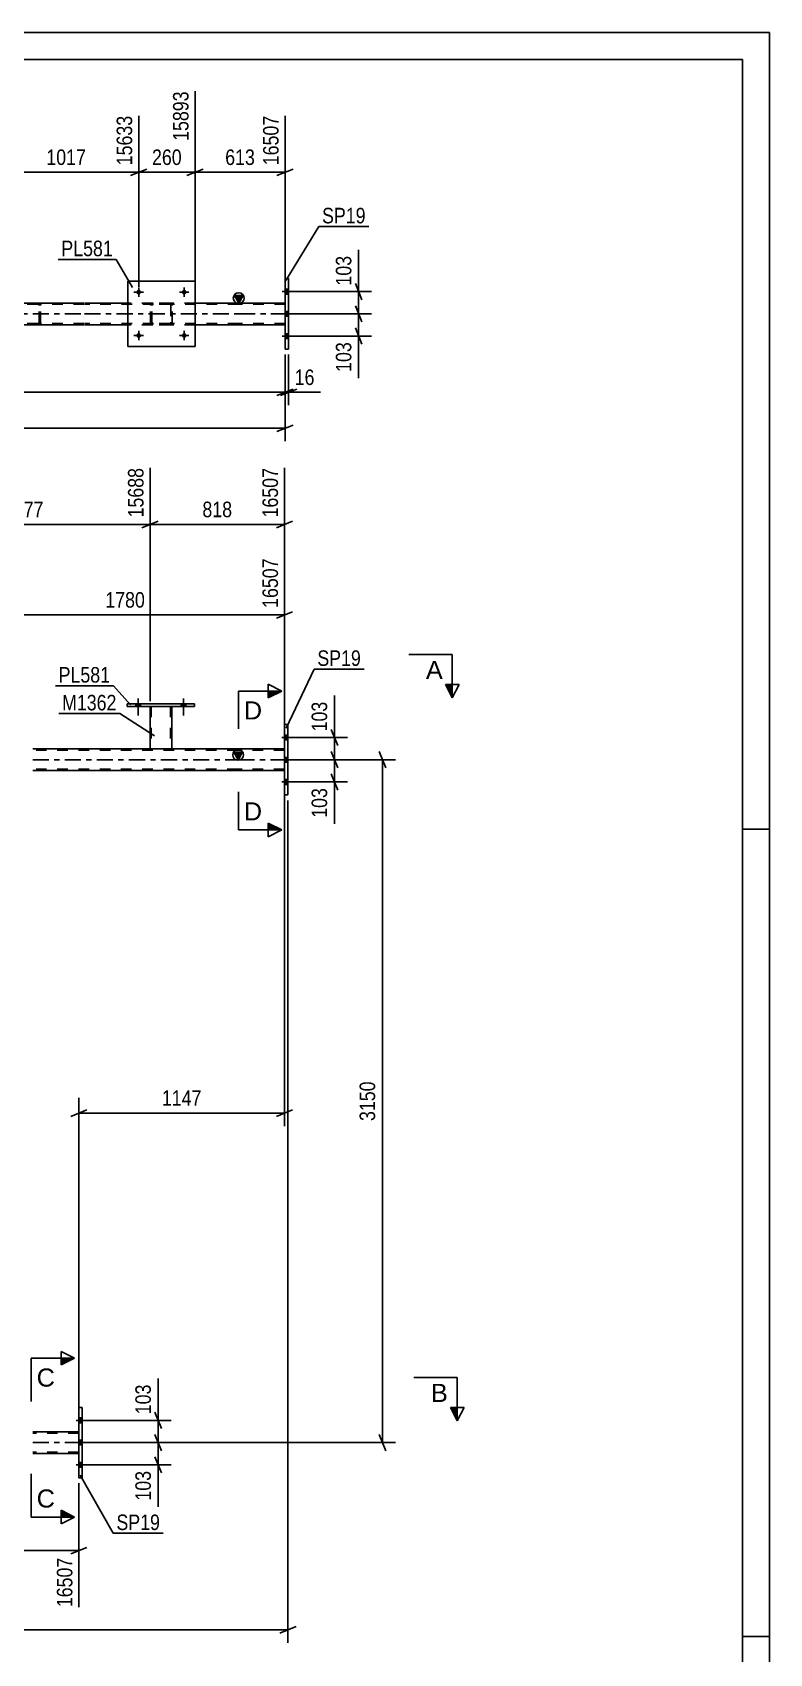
# Model space of a CAD drawing. Header units: millimetres. Extents: x 0 to 841, y 0 to 594.
# Drawn here: x 704.9 to 841, y 294.9 to 594 of the extents above; entities that cross this region are included whole.
import ezdxf

# ---------------------------------------------------------------- set-up
doc = ezdxf.new("R2010")
doc.units = ezdxf.units.MM
doc.linetypes.add('DXK_LINE_DOT2', pattern=[3.9198, 1.9599, -1.9599])
doc.linetypes.add('DXK_LINE_DOT3', pattern=[5.9187, 2.979, -0.9799, 0.9799, -0.9799])
doc.styles.add('Arial', font='ARIAL.TTF', dxfattribs={"height": 0.2})
doc.styles.add('Arial Narrow', font='ARIALN.TTF', dxfattribs={"height": 0.2})

# ---------------------------------------------------------------- blocks, each defined once
blk = doc.blocks.new('Unknown-318894934-1133')
at = {"color": 5, "linetype": 'Continuous'}
for p, q in [((841, 594), (0, 594)), ((841, 0), (841, 594)), ((836, 589), (5, 589)), ((836, 5), (836, 589)), ((841, 447), (836, 447)), ((841, 298), (836, 298))]:
    blk.add_line(p, q, dxfattribs=at)
blk = doc.blocks.new('Bolt-318894934-4974 - 4832')
at = {"linetype": 'Continuous'}
for points in [[(725, 546.07, -1), (724.12, 546.07, -1)], [(733.4, 546.07, -1), (732.52, 546.07, -1)]]:
    blk.add_hatch(color=1, dxfattribs=at).paths.add_polyline_path(points)
at = {"color": 1, "linetype": 'Continuous'}
for p, q in [((723.68, 546.07), (725.44, 546.07)), ((724.56, 546.95), (724.56, 545.19)), ((732.08, 546.07), (733.84, 546.07)), ((732.96, 546.95), (732.96, 545.19))]:
    blk.add_line(p, q, dxfattribs=at)
blk = doc.blocks.new('Part-318894934-4848 - 4832')
at = {"color": 2, "linetype": 'Continuous'}
for p, q in [((752.22, 548.57), (751.58, 548.57)), ((751.58, 548.57), (751.58, 535.57)), ((752.22, 535.57), (752.22, 548.57)), ((751.58, 535.57), (752.22, 535.57))]:
    blk.add_line(p, q, dxfattribs=at)
blk = doc.blocks.new('Part-318894934-4923 - 4832')
at = {"color": 7, "linetype": 'DXK_LINE_DOT2'}
for p, q in [((726.76, 543.59), (726.8, 543.77)), ((726.8, 543.77), (726.76, 543.59)), ((726.76, 540.55), (726.76, 543.59)), ((727, 543.59), (727.02, 543.68)), ((727, 540.55), (727, 543.59)), ((727.02, 543.68), (727.07, 543.76)), ((727.06, 544.03), (727.24, 544.07)), ((727.24, 544.07), (727.06, 544.03)), ((727.07, 543.76), (727.15, 543.81)), ((727.15, 543.81), (727.24, 543.83)), ((730.28, 544.07), (727.24, 544.07)), ((730.28, 543.83), (727.24, 543.83)), ((730.28, 544.07), (730.47, 544.03)), ((730.47, 544.03), (730.28, 544.07)), ((730.28, 543.83), (730.38, 543.81)), ((730.38, 543.81), (730.45, 543.76)), ((730.45, 543.76), (730.51, 543.68)), ((730.51, 543.68), (730.52, 543.59)), ((730.52, 543.59), (730.52, 540.55)), ((730.73, 543.77), (730.76, 543.59)), ((730.76, 543.59), (730.73, 543.77)), ((730.76, 540.55), (730.76, 543.59)), ((726.8, 540.36), (726.76, 540.55)), ((726.76, 540.55), (726.8, 540.36)), ((727.02, 540.45), (727, 540.55)), ((727.07, 540.38), (727.02, 540.45)), ((727.24, 540.07), (727.06, 540.1)), ((727.06, 540.1), (727.24, 540.07)), ((727.15, 540.32), (727.07, 540.38)), ((727.24, 540.31), (727.15, 540.32)), ((730.28, 540.31), (727.24, 540.31)), ((730.28, 540.07), (727.24, 540.07)), ((730.38, 540.32), (730.28, 540.31)), ((730.47, 540.1), (730.28, 540.07)), ((730.28, 540.07), (730.47, 540.1)), ((730.45, 540.38), (730.38, 540.32)), ((730.51, 540.45), (730.45, 540.38)), ((730.52, 540.55), (730.51, 540.45)), ((730.76, 540.55), (730.73, 540.36)), ((730.73, 540.36), (730.76, 540.55))]:
    blk.add_line(p, q, dxfattribs=at)
at = {"color": 7, "linetype": 'DXK_LINE_DOT3'}
blk.add_line((728.76, 542.07), (728.76, 542.07), dxfattribs=at)
at = {"color": 7, "linetype": 'DXK_LINE_DOT2'}
for centre, start, end in [((727.24, 543.59), 112.5, 157.5), ((727.24, 543.59), 112.5, 157.5), ((730.28, 543.59), 22.5, 67.5), ((730.28, 543.59), 22.5, 67.5), ((727.24, 540.55), 202.5, 247.5), ((727.24, 540.55), 202.5, 247.5), ((730.28, 540.55), 292.5, 337.5), ((730.28, 540.55), 292.5, 337.5)]:
    blk.add_arc(centre, 0.48, start, end, dxfattribs=at)
blk = doc.blocks.new('Part-318894934-4861 - 4832')
at = {"color": 7, "linetype": 'DXK_LINE_DOT2'}
for p, q in [((705.95, 544.07), (690.96, 544.07)), ((705.95, 543.83), (690.96, 543.83)), ((702.25, 543.77), (702.21, 543.59)), ((702.21, 540.55), (702.21, 543.59)), ((702.46, 543.59), (702.48, 543.68)), ((702.46, 540.55), (702.46, 543.59)), ((702.48, 543.68), (702.54, 543.76)), ((702.72, 544.07), (702.52, 544.03)), ((702.54, 543.76), (702.62, 543.81)), ((702.62, 543.81), (702.72, 543.83)), ((706.15, 544.03), (705.95, 544.07)), ((705.95, 543.83), (706.05, 543.81)), ((706.05, 543.81), (706.13, 543.76)), ((706.13, 543.76), (706.19, 543.68)), ((706.19, 543.68), (706.21, 543.59)), ((706.21, 540.55), (706.21, 543.59)), ((706.46, 543.59), (706.42, 543.77)), ((706.46, 540.55), (706.46, 543.59)), ((705.95, 540.31), (690.96, 540.31)), ((705.95, 540.07), (690.96, 540.07)), ((702.21, 540.55), (702.25, 540.36)), ((702.48, 540.46), (702.46, 540.55)), ((702.54, 540.38), (702.48, 540.46)), ((702.52, 540.1), (702.72, 540.07)), ((702.62, 540.33), (702.54, 540.38)), ((702.72, 540.31), (702.62, 540.33)), ((706.05, 540.33), (705.95, 540.31)), ((705.95, 540.07), (706.15, 540.1)), ((706.13, 540.38), (706.05, 540.33)), ((706.19, 540.46), (706.13, 540.38)), ((706.21, 540.55), (706.19, 540.46)), ((706.42, 540.36), (706.46, 540.55))]:
    blk.add_line(p, q, dxfattribs=at)
for centre, start, end in [((702.7, 543.57), 110.7583, 155.68), ((705.97, 543.57), 24.32, 69.2417), ((702.7, 540.57), 204.32, 249.2417), ((705.97, 540.57), 290.7583, 335.68)]:
    blk.add_arc(centre, 0.496, start, end, dxfattribs=at)
blk = doc.blocks.new('Part-318894934-4928 - 4832')
at = {"color": 2, "linetype": 'Continuous'}
for p, q in [((722.56, 548.07), (722.56, 536.07)), ((722.56, 548.07), (734.96, 548.07)), ((734.96, 548.07), (734.96, 536.07)), ((722.56, 536.07), (734.96, 536.07))]:
    blk.add_line(p, q, dxfattribs=at)
blk = doc.blocks.new('Bolt-318894934-4973 - 4832')
at = {"linetype": 'Continuous'}
for points in [[(725, 538.07, -1), (724.12, 538.07, -1)], [(733.4, 538.07, -1), (732.52, 538.07, -1)]]:
    blk.add_hatch(color=1, dxfattribs=at).paths.add_polyline_path(points)
at = {"color": 1, "linetype": 'Continuous'}
for p, q in [((724.56, 538.95), (724.56, 537.19)), ((732.96, 538.95), (732.96, 537.19)), ((723.68, 538.07), (725.44, 538.07)), ((732.08, 538.07), (733.84, 538.07))]:
    blk.add_line(p, q, dxfattribs=at)
blk = doc.blocks.new('Bolt-318894934-5003 - 4832')
at = {"linetype": 'Continuous'}
for points in [[(752.22, 545.73), (752.22, 546.61), (751.58, 546.61), (751.58, 545.73)], [(752.22, 545.73), (752.22, 546.61), (751.58, 546.61), (751.58, 545.73)], [(752.22, 545.73), (752.22, 546.61), (751.58, 546.61), (751.58, 545.73)], [(752.22, 541.63), (752.22, 542.51), (751.58, 542.51), (751.58, 541.63)], [(752.22, 541.63), (752.22, 542.51), (751.58, 542.51), (751.58, 541.63)], [(752.22, 537.53), (752.22, 538.41), (751.58, 538.41), (751.58, 537.53)], [(752.22, 537.53), (752.22, 538.41), (751.58, 538.41), (751.58, 537.53)], [(752.22, 537.53), (752.22, 538.41), (751.58, 538.41), (751.58, 537.53)]]:
    blk.add_hatch(color=1, dxfattribs=at).paths.add_polyline_path(points)
at = {"color": 1, "linetype": 'Continuous'}
for p, q in [((751.06, 546.17), (754.38, 546.17)), ((751.06, 546.17), (754.38, 546.17)), ((751.06, 546.17), (754.38, 546.17)), ((751.58, 546.61), (752.22, 546.61)), ((751.58, 546.61), (752.22, 546.61)), ((751.58, 546.61), (752.22, 546.61)), ((751.58, 545.73), (752.22, 545.73)), ((751.58, 545.73), (752.22, 545.73)), ((751.58, 545.73), (752.22, 545.73)), ((751.06, 542.07), (754.38, 542.07)), ((751.06, 542.07), (754.38, 542.07)), ((751.58, 542.51), (752.22, 542.51)), ((751.58, 542.51), (752.22, 542.51)), ((751.58, 541.63), (752.22, 541.63)), ((751.58, 541.63), (752.22, 541.63)), ((751.06, 537.97), (754.38, 537.97)), ((751.06, 537.97), (754.38, 537.97)), ((751.06, 537.97), (754.38, 537.97)), ((751.58, 538.41), (752.22, 538.41)), ((751.58, 538.41), (752.22, 538.41)), ((751.58, 538.41), (752.22, 538.41)), ((751.58, 537.53), (752.22, 537.53)), ((751.58, 537.53), (752.22, 537.53)), ((751.58, 537.53), (752.22, 537.53))]:
    blk.add_line(p, q, dxfattribs=at)
blk = doc.blocks.new('Part-318894934-5010 - 4832')
at = {"linetype": 'Continuous'}
blk.add_hatch(color=2, dxfattribs=at).paths.add_polyline_path([(743.02, 544.07), (742.22, 545.47), (743.82, 545.47)])
at = {"color": 2, "linetype": 'Continuous'}
for p, q in [((743.02, 544.07), (742.22, 545.47)), ((742.22, 545.47), (743.82, 545.47)), ((743.82, 545.47), (743.02, 544.07)), ((714.46, 544.07), (697.78, 544.07)), ((722.56, 544.07), (714.56, 544.07)), ((742.96, 544.07), (734.96, 544.07)), ((751.58, 544.07), (743.06, 544.07)), ((714.46, 540.07), (697.78, 540.07)), ((722.56, 540.07), (714.56, 540.07)), ((742.96, 540.07), (734.96, 540.07)), ((751.58, 540.07), (743.06, 540.07))]:
    blk.add_line(p, q, dxfattribs=at)
at = {"color": 7, "linetype": 'DXK_LINE_DOT2'}
for p, q in [((714.46, 543.83), (113.13, 543.83)), ((742.96, 543.83), (714.56, 543.83)), ((734.96, 544.07), (722.56, 544.07)), ((751.58, 543.83), (743.06, 543.83)), ((751.58, 544.07), (751.58, 540.07)), ((714.46, 540.31), (113.13, 540.31)), ((742.96, 540.31), (714.56, 540.31)), ((734.96, 540.07), (722.56, 540.07)), ((751.58, 540.31), (743.06, 540.31))]:
    blk.add_line(p, q, dxfattribs=at)
at = {"color": 7, "linetype": 'DXK_LINE_DOT3'}
for p, q in [((113.13, 542.07), (714.46, 542.07)), ((714.56, 542.07), (742.96, 542.07)), ((743.06, 542.07), (751.58, 542.07))]:
    blk.add_line(p, q, dxfattribs=at)
at = {"color": 2, "linetype": 'Continuous'}
blk.add_circle((743.02, 544.97), 1, dxfattribs=at)
blk = doc.blocks.new('Part-318894934-3429 - 3252')
at = {"color": 2, "linetype": 'Continuous'}
for p, q in [((722.45, 470.1), (734.85, 470.1)), ((722.45, 469.62), (722.45, 470.1)), ((734.85, 470.1), (734.85, 469.62)), ((734.85, 469.62), (722.45, 469.62))]:
    blk.add_line(p, q, dxfattribs=at)
blk = doc.blocks.new('Part-318894934-3440 - 3252')
at = {"color": 2, "linetype": 'Continuous'}
for p, q in [((713.52, 335.79), (705, 335.79)), ((713.52, 331.79), (705, 331.79))]:
    blk.add_line(p, q, dxfattribs=at)
at = {"color": 7, "linetype": 'DXK_LINE_DOT2'}
for p, q in [((713.52, 335.55), (705, 335.55)), ((713.52, 335.79), (713.52, 331.79)), ((713.52, 332.03), (705, 332.03))]:
    blk.add_line(p, q, dxfattribs=at)
at = {"color": 7, "linetype": 'DXK_LINE_DOT3'}
blk.add_line((705, 333.79), (713.52, 333.79), dxfattribs=at)
blk = doc.blocks.new('Part-318894934-3384 - 3252')
at = {"color": 2, "linetype": 'Continuous'}
for p, q in [((726.65, 469.62), (726.65, 461.79)), ((730.65, 469.62), (730.65, 461.79)), ((730.64, 461.78), (726.66, 461.78))]:
    blk.add_line(p, q, dxfattribs=at)
at = {"color": 7, "linetype": 'DXK_LINE_DOT2'}
for p, q in [((730.65, 469.62), (726.65, 469.62)), ((726.65, 469.62), (726.65, 469.62)), ((726.65, 469.62), (726.65, 469.62)), ((726.89, 469.62), (726.89, 461.78)), ((730.41, 469.62), (730.41, 461.78)), ((730.65, 469.62), (730.65, 469.62)), ((730.65, 469.62), (730.65, 469.62)), ((726.65, 461.79), (726.65, 461.78)), ((726.65, 461.78), (726.66, 461.78)), ((726.66, 461.78), (726.65, 461.78)), ((730.36, 461.78), (730.4, 461.78)), ((730.36, 461.78), (730.4, 461.78)), ((730.4, 461.78), (730.41, 461.78)), ((730.4, 461.78), (730.41, 461.78)), ((730.65, 461.78), (730.62, 461.78)), ((730.64, 461.78), (730.65, 461.78)), ((730.65, 461.78), (730.65, 461.79)), ((730.65, 461.79), (730.65, 461.78))]:
    blk.add_line(p, q, dxfattribs=at)
blk = doc.blocks.new('Bolt-318894934-3404 - 3252')
at = {"linetype": 'Continuous'}
for points in [[(724.01, 469.62), (724.89, 469.62), (724.89, 470.1), (724.01, 470.1)], [(732.41, 469.62), (733.29, 469.62), (733.29, 470.1), (732.41, 470.1)]]:
    blk.add_hatch(color=1, dxfattribs=at).paths.add_polyline_path(points)
at = {"color": 1, "linetype": 'Continuous'}
for p, q in [((724.01, 470.1), (724.01, 469.62)), ((724.45, 471.1), (724.45, 467.98)), ((724.89, 470.1), (724.89, 469.62)), ((732.41, 470.1), (732.41, 469.62)), ((732.85, 471.1), (732.85, 467.98)), ((733.29, 470.1), (733.29, 469.62))]:
    blk.add_line(p, q, dxfattribs=at)
blk = doc.blocks.new('Bolt-318894934-3435 - 3252')
at = {"linetype": 'Continuous'}
for points in [[(724.01, 469.62), (724.89, 469.62), (724.89, 470.1), (724.01, 470.1)], [(732.41, 469.62), (733.29, 469.62), (733.29, 470.1), (732.41, 470.1)]]:
    blk.add_hatch(color=1, dxfattribs=at).paths.add_polyline_path(points)
at = {"color": 1, "linetype": 'Continuous'}
for p, q in [((724.01, 470.1), (724.01, 469.62)), ((724.45, 471.1), (724.45, 467.98)), ((724.89, 470.1), (724.89, 469.62)), ((732.41, 470.1), (732.41, 469.62)), ((732.85, 471.1), (732.85, 467.98)), ((733.29, 470.1), (733.29, 469.62))]:
    blk.add_line(p, q, dxfattribs=at)
blk = doc.blocks.new('Bolt-318894934-3697 - 3252')
at = {"linetype": 'Continuous'}
for points in [[(714.16, 337.45), (714.16, 338.33), (713.52, 338.33), (713.52, 337.45)], [(714.16, 337.45), (714.16, 338.33), (713.52, 338.33), (713.52, 337.45)], [(714.16, 337.45), (714.16, 338.33), (713.52, 338.33), (713.52, 337.45)], [(714.16, 333.35), (714.16, 334.23), (713.52, 334.23), (713.52, 333.35)], [(714.16, 333.35), (714.16, 334.23), (713.52, 334.23), (713.52, 333.35)], [(714.16, 329.25), (714.16, 330.13), (713.52, 330.13), (713.52, 329.25)], [(714.16, 329.25), (714.16, 330.13), (713.52, 330.13), (713.52, 329.25)], [(714.16, 329.25), (714.16, 330.13), (713.52, 330.13), (713.52, 329.25)]]:
    blk.add_hatch(color=1, dxfattribs=at).paths.add_polyline_path(points)
at = {"color": 1, "linetype": 'Continuous'}
for p, q in [((713.52, 338.33), (714.16, 338.33)), ((713.52, 338.33), (714.16, 338.33)), ((713.52, 338.33), (714.16, 338.33)), ((713, 337.89), (716.32, 337.89)), ((713, 337.89), (716.32, 337.89)), ((713, 337.89), (716.32, 337.89)), ((713.52, 337.45), (714.16, 337.45)), ((713.52, 337.45), (714.16, 337.45)), ((713.52, 337.45), (714.16, 337.45)), ((713, 333.79), (716.32, 333.79)), ((713, 333.79), (716.32, 333.79)), ((713.52, 334.23), (714.16, 334.23)), ((713.52, 334.23), (714.16, 334.23)), ((713.52, 333.35), (714.16, 333.35)), ((713.52, 333.35), (714.16, 333.35)), ((713, 329.69), (716.32, 329.69)), ((713, 329.69), (716.32, 329.69)), ((713, 329.69), (716.32, 329.69)), ((713.52, 330.13), (714.16, 330.13)), ((713.52, 330.13), (714.16, 330.13)), ((713.52, 330.13), (714.16, 330.13)), ((713.52, 329.25), (714.16, 329.25)), ((713.52, 329.25), (714.16, 329.25)), ((713.52, 329.25), (714.16, 329.25))]:
    blk.add_line(p, q, dxfattribs=at)
blk = doc.blocks.new('Part-318894934-3621 - 3252')
at = {"color": 2, "linetype": 'Continuous'}
for p, q in [((714.16, 340.29), (713.52, 340.29)), ((713.52, 327.29), (713.52, 340.29)), ((714.16, 340.29), (714.16, 327.29)), ((714.16, 327.29), (713.52, 327.29))]:
    blk.add_line(p, q, dxfattribs=at)
blk = doc.blocks.new('Part-318894934-3626 - 3252')
at = {"color": 2, "linetype": 'Continuous'}
for p, q in [((752.11, 466.29), (751.47, 466.29)), ((751.47, 453.29), (751.47, 466.29)), ((752.11, 466.29), (752.11, 453.29)), ((752.11, 453.29), (751.47, 453.29))]:
    blk.add_line(p, q, dxfattribs=at)
blk = doc.blocks.new('Part-318894934-3676 - 3252')
at = {"linetype": 'Continuous'}
blk.add_hatch(color=2, dxfattribs=at).paths.add_polyline_path([(742.91, 459.79), (742.11, 461.19), (743.71, 461.19)])
at = {"color": 2, "linetype": 'Continuous'}
for p, q in [((726.65, 461.79), (705, 461.79)), ((742.85, 461.79), (730.65, 461.79)), ((742.91, 459.79), (742.11, 461.19)), ((742.11, 461.19), (743.71, 461.19)), ((743.71, 461.19), (742.91, 459.79)), ((751.47, 461.79), (742.95, 461.79)), ((742.85, 457.79), (705, 457.79)), ((751.47, 457.79), (742.95, 457.79))]:
    blk.add_line(p, q, dxfattribs=at)
at = {"color": 7, "linetype": 'DXK_LINE_DOT2'}
for p, q in [((742.85, 461.55), (705, 461.55)), ((730.65, 461.79), (726.65, 461.79)), ((751.47, 461.55), (742.95, 461.55)), ((751.47, 461.79), (751.47, 457.79)), ((742.85, 458.03), (705, 458.03)), ((751.47, 458.03), (742.95, 458.03))]:
    blk.add_line(p, q, dxfattribs=at)
at = {"color": 7, "linetype": 'DXK_LINE_DOT3'}
for p, q in [((705, 459.79), (742.85, 459.79)), ((742.95, 459.79), (751.47, 459.79))]:
    blk.add_line(p, q, dxfattribs=at)
at = {"color": 2, "linetype": 'Continuous'}
blk.add_circle((742.91, 460.69), 1, dxfattribs=at)
blk = doc.blocks.new('Bolt-318894934-3698 - 3252')
at = {"linetype": 'Continuous'}
for points in [[(752.11, 463.45), (752.11, 464.33), (751.47, 464.33), (751.47, 463.45)], [(752.11, 463.45), (752.11, 464.33), (751.47, 464.33), (751.47, 463.45)], [(752.11, 463.45), (752.11, 464.33), (751.47, 464.33), (751.47, 463.45)], [(752.11, 459.35), (752.11, 460.23), (751.47, 460.23), (751.47, 459.35)], [(752.11, 459.35), (752.11, 460.23), (751.47, 460.23), (751.47, 459.35)], [(752.11, 455.25), (752.11, 456.13), (751.47, 456.13), (751.47, 455.25)], [(752.11, 455.25), (752.11, 456.13), (751.47, 456.13), (751.47, 455.25)], [(752.11, 455.25), (752.11, 456.13), (751.47, 456.13), (751.47, 455.25)]]:
    blk.add_hatch(color=1, dxfattribs=at).paths.add_polyline_path(points)
at = {"color": 1, "linetype": 'Continuous'}
for p, q in [((750.95, 463.89), (754.27, 463.89)), ((750.95, 463.89), (754.27, 463.89)), ((750.95, 463.89), (754.27, 463.89)), ((751.47, 464.33), (752.11, 464.33)), ((751.47, 464.33), (752.11, 464.33)), ((751.47, 464.33), (752.11, 464.33)), ((751.47, 463.45), (752.11, 463.45)), ((751.47, 463.45), (752.11, 463.45)), ((751.47, 463.45), (752.11, 463.45)), ((750.95, 459.79), (754.27, 459.79)), ((750.95, 459.79), (754.27, 459.79)), ((751.47, 460.23), (752.11, 460.23)), ((751.47, 460.23), (752.11, 460.23)), ((751.47, 459.35), (752.11, 459.35)), ((751.47, 459.35), (752.11, 459.35)), ((750.95, 455.69), (754.27, 455.69)), ((750.95, 455.69), (754.27, 455.69)), ((750.95, 455.69), (754.27, 455.69)), ((751.47, 456.13), (752.11, 456.13)), ((751.47, 456.13), (752.11, 456.13)), ((751.47, 456.13), (752.11, 456.13)), ((751.47, 455.25), (752.11, 455.25)), ((751.47, 455.25), (752.11, 455.25)), ((751.47, 455.25), (752.11, 455.25))]:
    blk.add_line(p, q, dxfattribs=at)
blk = doc.blocks.new('StraightDimension-318894934-5110 - 4832')
at = {"color": 7, "linetype": 'Continuous'}
for p, q in [((764.56, 547.67), (765.76, 544.67)), ((753.95, 546.17), (767.56, 546.17)), ((765.16, 542.07), (765.16, 546.17)), ((753.95, 542.07), (767.56, 542.07)), ((765.76, 540.57), (764.56, 543.57))]:
    blk.add_line(p, q, dxfattribs=at)
at = {"color": 0}
blk.add_wipeout([(764.41, 553.38), (760.21, 553.38), (760.21, 546.69), (764.41, 546.69)], dxfattribs=at)
at = {"color": 7, "linetype": 'Continuous'}
blk.add_line((765.16, 546.17), (765.16, 553.9), dxfattribs=at)
blk.add_line((765.16, 546.17), (765.16, 553.9), dxfattribs=at)
at = {"color": 3, "style": 'Arial Narrow'}
blk.add_text('103', height=2.863, rotation=90.0002, dxfattribs=at).set_placement((763.81, 547.29))
blk = doc.blocks.new('StraightDimension-318894934-5120 - 4832')
at = {"color": 7, "linetype": 'Continuous'}
for p, q in [((753.95, 542.07), (767.56, 542.07)), ((764.56, 543.57), (765.76, 540.57)), ((765.16, 537.97), (765.16, 542.07)), ((765.76, 536.47), (764.56, 539.47)), ((753.95, 537.97), (767.56, 537.97))]:
    blk.add_line(p, q, dxfattribs=at)
at = {"color": 0}
blk.add_wipeout([(764.41, 537.44), (760.21, 537.44), (760.21, 530.76), (764.41, 530.76)], dxfattribs=at)
at = {"color": 7, "linetype": 'Continuous'}
blk.add_line((765.16, 537.97), (765.16, 530.23), dxfattribs=at)
blk.add_line((765.16, 537.97), (765.16, 530.23), dxfattribs=at)
at = {"color": 3, "style": 'Arial Narrow'}
blk.add_text('103', height=2.863, rotation=90.0002, dxfattribs=at).set_placement((763.81, 531.36))
blk = doc.blocks.new('StraightDimension-318894934-5665 - 4832')
at = {"color": 7, "linetype": 'Continuous'}
for p, q in [((751.58, 534.57), (751.58, 518.55)), ((112.49, 520.95), (751.58, 520.95)), ((750.08, 520.35), (753.08, 521.55))]:
    blk.add_line(p, q, dxfattribs=at)
blk = doc.blocks.new('StraightDimension-318894934-8711 - 4832')
at = {"color": 7, "linetype": 'Continuous'}
for p, q in [((751.58, 534.57), (751.58, 525.19)), ((752.22, 534.57), (752.22, 525.19)), ((750.08, 526.99), (753.08, 528.19)), ((753.72, 528.19), (750.72, 526.99)), ((751.58, 527.59), (752.22, 527.59))]:
    blk.add_line(p, q, dxfattribs=at)
at = {"color": 0}
blk.add_wipeout([(757.6, 528.34), (757.6, 532.54), (752.75, 532.54), (752.75, 528.34)], dxfattribs=at)
at = {"color": 7, "linetype": 'Continuous'}
blk.add_line((752.22, 527.59), (758.13, 527.59), dxfattribs=at)
blk.add_line((752.22, 527.59), (758.13, 527.59), dxfattribs=at)
at = {"color": 3, "style": 'Arial Narrow'}
blk.add_text('16', height=2.863, dxfattribs=at).set_placement((753.35, 528.94))
blk = doc.blocks.new('StraightDimension-318894934-8712 - 4832')
at = {"color": 7, "linetype": 'Continuous'}
for p, q in [((751.58, 534.57), (751.58, 525.19)), ((113.13, 527.59), (751.58, 527.59)), ((750.08, 526.99), (753.08, 528.19))]:
    blk.add_line(p, q, dxfattribs=at)
blk = doc.blocks.new('StraightDimension-318894934-14792 - 4832')
at = {"color": 7, "linetype": 'Continuous'}
for p, q in [((734.96, 545.07), (734.96, 583.13)), ((751.58, 545.07), (751.58, 578.63)), ((736.46, 568.79), (733.46, 567.59)), ((750.08, 567.59), (753.08, 568.79)), ((734.96, 568.19), (751.58, 568.19))]:
    blk.add_line(p, q, dxfattribs=at)
at = {"color": 0}
blk.add_wipeout([(746.62, 568.94), (746.62, 573.14), (739.93, 573.14), (739.93, 568.94)], dxfattribs=at)
at = {"color": 0, "linetype": 'Continuous'}
blk.add_wipeout([(750.98, 579.23), (746.78, 579.23), (746.78, 568.89), (750.98, 568.89)], dxfattribs=at)
at = {"color": 3, "linetype": 'Continuous', "style": 'Arial Narrow'}
blk.add_text('16507', height=2.863, rotation=90.0002, dxfattribs=at).set_placement((750.38, 569.49))
at = {"color": 3, "style": 'Arial Narrow'}
blk.add_text('613', height=2.863, dxfattribs=at).set_placement((740.53, 569.54))
blk = doc.blocks.new('StraightDimension-318894934-14793 - 4832')
at = {"color": 7, "linetype": 'Continuous'}
for p, q in [((734.96, 545.07), (734.96, 583.13)), ((724.56, 547.07), (724.56, 578.63)), ((723.06, 567.59), (726.06, 568.79)), ((736.46, 568.79), (733.46, 567.59)), ((724.56, 568.19), (734.96, 568.19))]:
    blk.add_line(p, q, dxfattribs=at)
at = {"color": 0}
blk.add_wipeout([(733.11, 568.94), (733.11, 573.14), (726.42, 573.14), (726.42, 568.94)], dxfattribs=at)
at = {"color": 0, "linetype": 'Continuous'}
blk.add_wipeout([(734.36, 583.73), (730.16, 583.73), (730.16, 573.39), (734.36, 573.39)], dxfattribs=at)
at = {"color": 3, "linetype": 'Continuous', "style": 'Arial Narrow'}
blk.add_text('15893', height=2.863, rotation=90.0002, dxfattribs=at).set_placement((733.76, 573.99))
at = {"color": 3, "style": 'Arial Narrow'}
blk.add_text('260', height=2.863, dxfattribs=at).set_placement((727.02, 569.54))
blk = doc.blocks.new('StraightDimension-318894934-14794 - 4832')
at = {"color": 7, "linetype": 'Continuous'}
for p, q in [((697.78, 545.07), (697.78, 583.13)), ((724.56, 547.07), (724.56, 578.63)), ((699.28, 568.79), (696.28, 567.59)), ((723.06, 567.59), (726.06, 568.79)), ((697.78, 568.19), (724.56, 568.19))]:
    blk.add_line(p, q, dxfattribs=at)
at = {"color": 0, "linetype": 'Continuous'}
blk.add_wipeout([(723.96, 579.23), (719.76, 579.23), (719.76, 568.89), (723.96, 568.89)], dxfattribs=at)
at = {"color": 0}
blk.add_wipeout([(715.43, 568.94), (715.43, 573.14), (706.92, 573.14), (706.92, 568.94)], dxfattribs=at)
at = {"color": 3, "linetype": 'Continuous', "style": 'Arial Narrow'}
blk.add_text('15633', height=2.863, rotation=90.0002, dxfattribs=at).set_placement((723.36, 569.49))
at = {"color": 3, "style": 'Arial Narrow'}
blk.add_text('1017', height=2.863, dxfattribs=at).set_placement((707.52, 569.54))
blk = doc.blocks.new('StraightDimension-318894934-4398 - 3252')
at = {"color": 7, "linetype": 'Continuous'}
for p, q in [((652.49, 334.79), (652.49, 303.42)), ((713.52, 326.29), (713.52, 303.42)), ((653.99, 314.46), (650.99, 313.26)), ((712.02, 313.26), (715.02, 314.46)), ((652.49, 313.86), (713.52, 313.86))]:
    blk.add_line(p, q, dxfattribs=at)
at = {"color": 0}
blk.add_wipeout([(687.26, 314.61), (687.26, 318.81), (678.75, 318.81), (678.75, 314.61)], dxfattribs=at)
at = {"color": 0, "linetype": 'Continuous'}
blk.add_wipeout([(712.92, 313.16), (708.72, 313.16), (708.72, 302.82), (712.92, 302.82)], dxfattribs=at)
at = {"color": 3, "style": 'Arial Narrow'}
blk.add_text('1637', height=2.863, dxfattribs=at).set_placement((679.35, 315.21))
at = {"color": 3, "linetype": 'Continuous', "style": 'Arial Narrow'}
blk.add_text('16507', height=2.863, rotation=90.0002, dxfattribs=at).set_placement((712.32, 303.42))
blk = doc.blocks.new('StraightDimension-318894934-4411 - 3252')
at = {"color": 7, "linetype": 'Continuous'}
for p, q in [((752.11, 452.29), (752.11, 296.85)), ((84.5, 299.25), (752.11, 299.25)), ((750.61, 298.65), (753.61, 299.85))]:
    blk.add_line(p, q, dxfattribs=at)
blk = doc.blocks.new('StraightDimension-318894934-4136 - 3252')
at = {"color": 7, "linetype": 'Continuous'}
for p, q in [((770.15, 458.29), (768.95, 461.29)), ((753.11, 459.79), (771.95, 459.79)), ((769.55, 333.79), (769.55, 459.79)), ((768.95, 335.29), (770.15, 332.29)), ((715.16, 333.79), (771.95, 333.79))]:
    blk.add_line(p, q, dxfattribs=at)
at = {"color": 0}
blk.add_wipeout([(768.8, 401.05), (764.6, 401.05), (764.6, 392.53), (768.8, 392.53)], dxfattribs=at)
at = {"color": 3, "style": 'Arial Narrow'}
blk.add_text('3150', height=2.863, rotation=90.0002, dxfattribs=at).set_placement((768.2, 393.13))
blk = doc.blocks.new('StraightDimension-318894934-4049 - 3252')
at = {"color": 7, "linetype": 'Continuous'}
for p, q in [((727.56, 335.29), (728.76, 332.29)), ((715.16, 333.79), (730.56, 333.79)), ((728.16, 329.69), (728.16, 333.79)), ((715.16, 329.69), (730.56, 329.69)), ((728.76, 328.19), (727.56, 331.19))]:
    blk.add_line(p, q, dxfattribs=at)
at = {"color": 0}
blk.add_wipeout([(727.41, 329.17), (723.21, 329.17), (723.21, 322.48), (727.41, 322.48)], dxfattribs=at)
at = {"color": 7, "linetype": 'Continuous'}
blk.add_line((728.16, 329.69), (728.16, 321.96), dxfattribs=at)
blk.add_line((728.16, 329.69), (728.16, 321.96), dxfattribs=at)
at = {"color": 3, "style": 'Arial Narrow'}
blk.add_text('103', height=2.863, rotation=90.0002, dxfattribs=at).set_placement((726.81, 323.08))
blk = doc.blocks.new('StraightDimension-318894934-4057 - 3252')
at = {"color": 7, "linetype": 'Continuous'}
for p, q in [((727.56, 339.39), (728.76, 336.39)), ((715.16, 337.89), (730.56, 337.89)), ((728.76, 332.29), (727.56, 335.29)), ((728.16, 333.79), (728.16, 337.89)), ((715.16, 333.79), (730.56, 333.79))]:
    blk.add_line(p, q, dxfattribs=at)
at = {"color": 0}
blk.add_wipeout([(727.41, 345.1), (723.21, 345.1), (723.21, 338.42), (727.41, 338.42)], dxfattribs=at)
at = {"color": 7, "linetype": 'Continuous'}
blk.add_line((728.16, 337.89), (728.16, 345.63), dxfattribs=at)
blk.add_line((728.16, 337.89), (728.16, 345.63), dxfattribs=at)
at = {"color": 3, "style": 'Arial Narrow'}
blk.add_text('103', height=2.863, rotation=90.0002, dxfattribs=at).set_placement((726.81, 339.02))
blk = doc.blocks.new('StraightDimension-318894934-4066 - 3252')
at = {"color": 7, "linetype": 'Continuous'}
for p, q in [((753.91, 463.89), (763.09, 463.89)), ((760.09, 465.39), (761.29, 462.39)), ((760.69, 459.79), (760.69, 463.89)), ((761.29, 458.29), (760.09, 461.29)), ((753.73, 459.79), (763.09, 459.79))]:
    blk.add_line(p, q, dxfattribs=at)
at = {"color": 0}
blk.add_wipeout([(759.94, 471.1), (755.74, 471.1), (755.74, 464.42), (759.94, 464.42)], dxfattribs=at)
at = {"color": 7, "linetype": 'Continuous'}
blk.add_line((760.69, 463.89), (760.69, 471.63), dxfattribs=at)
blk.add_line((760.69, 463.89), (760.69, 471.63), dxfattribs=at)
at = {"color": 3, "style": 'Arial Narrow'}
blk.add_text('103', height=2.863, rotation=90.0002, dxfattribs=at).set_placement((759.34, 465.02))
blk = doc.blocks.new('StraightDimension-318894934-4076 - 3252')
at = {"color": 7, "linetype": 'Continuous'}
for p, q in [((760.09, 461.29), (761.29, 458.29)), ((753.73, 459.79), (763.09, 459.79)), ((760.69, 455.69), (760.69, 459.79)), ((753.73, 455.69), (763.09, 455.69)), ((761.29, 454.19), (760.09, 457.19))]:
    blk.add_line(p, q, dxfattribs=at)
at = {"color": 0}
blk.add_wipeout([(759.94, 455.17), (755.74, 455.17), (755.74, 448.48), (759.94, 448.48)], dxfattribs=at)
at = {"color": 7, "linetype": 'Continuous'}
blk.add_line((760.69, 455.69), (760.69, 447.96), dxfattribs=at)
blk.add_line((760.69, 455.69), (760.69, 447.96), dxfattribs=at)
at = {"color": 3, "style": 'Arial Narrow'}
blk.add_text('103', height=2.863, rotation=90.0002, dxfattribs=at).set_placement((759.34, 449.08))
blk = doc.blocks.new('StraightDimension-318894934-4125 - 3252')
at = {"color": 7, "linetype": 'Continuous'}
for p, q in [((751.47, 456.79), (751.47, 392.18)), ((715.02, 395.18), (712.02, 393.98)), ((713.52, 336.79), (713.52, 397.43)), ((749.97, 393.98), (752.97, 395.18)), ((713.52, 394.58), (751.47, 394.58))]:
    blk.add_line(p, q, dxfattribs=at)
at = {"color": 0}
blk.add_wipeout([(736.75, 395.33), (736.75, 399.53), (728.24, 399.53), (728.24, 395.33)], dxfattribs=at)
at = {"color": 3, "style": 'Arial Narrow'}
blk.add_text('1147', height=2.863, dxfattribs=at).set_placement((728.84, 395.93))
blk = doc.blocks.new('StraightDimension-318894934-4691 - 3252')
at = {"color": 7, "linetype": 'Continuous'}
for p, q in [((692.64, 458.79), (692.64, 496.95)), ((751.47, 462.79), (751.47, 496.95)), ((694.14, 487.11), (691.14, 485.91)), ((692.64, 486.51), (751.47, 486.51)), ((749.97, 485.91), (752.97, 487.11))]:
    blk.add_line(p, q, dxfattribs=at)
at = {"color": 0, "linetype": 'Continuous'}
blk.add_wipeout([(750.87, 497.55), (746.67, 497.55), (746.67, 487.21), (750.87, 487.21)], dxfattribs=at)
at = {"color": 0}
blk.add_wipeout([(726.31, 487.26), (726.31, 491.46), (717.8, 491.46), (717.8, 487.26)], dxfattribs=at)
at = {"color": 3, "linetype": 'Continuous', "style": 'Arial Narrow'}
blk.add_text('16507', height=2.863, rotation=90.0002, dxfattribs=at).set_placement((750.27, 487.81))
at = {"color": 3, "style": 'Arial Narrow'}
blk.add_text('1780', height=2.863, dxfattribs=at).set_placement((718.4, 487.86))
blk = doc.blocks.new('StraightDimension-318894934-7629 - 3252')
at = {"color": 7, "linetype": 'Continuous'}
for p, q in [((726.65, 470.62), (726.65, 513.65)), ((751.47, 462.79), (751.47, 513.65)), ((728.15, 503.8), (725.15, 502.6)), ((726.65, 503.2), (751.47, 503.2)), ((749.97, 502.6), (752.97, 503.8))]:
    blk.add_line(p, q, dxfattribs=at)
at = {"color": 0, "linetype": 'Continuous'}
blk.add_wipeout([(750.87, 514.25), (746.67, 514.25), (746.67, 503.9), (750.87, 503.9)], dxfattribs=at)
at = {"color": 0}
blk.add_wipeout([(742.41, 503.95), (742.41, 508.15), (735.72, 508.15), (735.72, 503.95)], dxfattribs=at)
at = {"color": 3, "linetype": 'Continuous', "style": 'Arial Narrow'}
blk.add_text('16507', height=2.863, rotation=90.0002, dxfattribs=at).set_placement((750.27, 504.5))
at = {"color": 3, "style": 'Arial Narrow'}
blk.add_text('818', height=2.863, dxfattribs=at).set_placement((736.32, 504.55))
blk = doc.blocks.new('StraightDimension-318894934-7630 - 3252')
at = {"color": 7, "linetype": 'Continuous'}
for p, q in [((680.02, 470.62), (680.02, 513.65)), ((726.65, 470.62), (726.65, 513.65)), ((681.52, 503.8), (678.52, 502.6)), ((680.02, 503.2), (726.65, 503.2)), ((725.15, 502.6), (728.15, 503.8))]:
    blk.add_line(p, q, dxfattribs=at)
at = {"color": 0, "linetype": 'Continuous'}
blk.add_wipeout([(726.05, 514.25), (721.85, 514.25), (721.85, 503.9), (726.05, 503.9)], dxfattribs=at)
at = {"color": 0}
blk.add_wipeout([(707.59, 503.95), (707.59, 508.15), (699.08, 508.15), (699.08, 503.95)], dxfattribs=at)
at = {"color": 3, "linetype": 'Continuous', "style": 'Arial Narrow'}
blk.add_text('15688', height=2.863, rotation=90.0002, dxfattribs=at).set_placement((725.45, 504.5))
at = {"color": 3, "style": 'Arial Narrow'}
blk.add_text('1277', height=2.863, dxfattribs=at).set_placement((699.68, 504.55))
blk = doc.blocks.new('Mark-318894934-4844 - 4832')
at = {"color": 0}
blk.add_wipeout([(766.45, 558.77), (766.45, 561.77), (758.41, 561.77), (758.41, 558.77)], dxfattribs=at)
blk.add_wipeout([(766.45, 558.77), (766.45, 561.77), (758.41, 561.77), (758.41, 558.77)], dxfattribs=at)
at = {"color": 30, "linetype": 'Continuous'}
for p, q in [((751.74, 548.23), (757.81, 558.17)), ((757.81, 558.17), (767.05, 558.17))]:
    blk.add_line(p, q, dxfattribs=at)
at = {"color": 3, "style": 'Arial Narrow'}
blk.add_text('SP19', height=2.863, dxfattribs=at).set_placement((758.41, 558.77))
blk = doc.blocks.new('Mark-318894934-4924 - 4832')
at = {"color": 0}
blk.add_wipeout([(719.79, 552.71), (719.79, 555.71), (710.29, 555.71), (710.29, 552.71)], dxfattribs=at)
blk.add_wipeout([(719.79, 552.71), (719.79, 555.71), (710.29, 555.71), (710.29, 552.71)], dxfattribs=at)
at = {"color": 30, "linetype": 'Continuous'}
for p in [(709.69, 552.11), (723.39, 546.92)]:
    blk.add_line(p, (720.39, 552.11), dxfattribs=at)
at = {"color": 3, "style": 'Arial Narrow'}
blk.add_text('PL581', height=2.863, dxfattribs=at).set_placement((710.29, 552.71))
blk = doc.blocks.new('Mark-318894934-3380 - 3252')
at = {"color": 0}
blk.add_wipeout([(720.47, 468.9), (720.47, 471.9), (710.42, 471.9), (710.42, 468.9)], dxfattribs=at)
blk.add_wipeout([(720.47, 468.9), (720.47, 471.9), (710.42, 471.9), (710.42, 468.9)], dxfattribs=at)
at = {"color": 30, "linetype": 'Continuous'}
for p in [(709.82, 468.3), (727.51, 464.19)]:
    blk.add_line(p, (721.07, 468.3), dxfattribs=at)
at = {"color": 3, "style": 'Arial Narrow'}
blk.add_text('M1362', height=2.863, dxfattribs=at).set_placement((710.42, 468.9))
blk = doc.blocks.new('Mark-318894934-3425 - 3252')
at = {"color": 0}
blk.add_wipeout([(719.29, 474.03), (719.29, 477.03), (709.79, 477.03), (709.79, 474.03)], dxfattribs=at)
blk.add_wipeout([(719.29, 474.03), (719.29, 477.03), (709.79, 477.03), (709.79, 474.03)], dxfattribs=at)
at = {"color": 30, "linetype": 'Continuous'}
for p in [(709.19, 473.43), (723.08, 469.9)]:
    blk.add_line(p, (719.89, 473.43), dxfattribs=at)
at = {"color": 3, "style": 'Arial Narrow'}
blk.add_text('PL581', height=2.863, dxfattribs=at).set_placement((709.79, 474.03))
blk = doc.blocks.new('Mark-318894934-3617 - 3252')
at = {"color": 0}
blk.add_wipeout([(728.5, 317.65), (728.5, 320.65), (720.46, 320.65), (720.46, 317.65)], dxfattribs=at)
blk.add_wipeout([(728.5, 317.65), (728.5, 320.65), (720.46, 320.65), (720.46, 317.65)], dxfattribs=at)
at = {"color": 30, "linetype": 'Continuous'}
for p, q in [((713.78, 327.79), (719.86, 317.05)), ((719.86, 317.05), (729.1, 317.05))]:
    blk.add_line(p, q, dxfattribs=at)
at = {"color": 3, "style": 'Arial Narrow'}
blk.add_text('SP19', height=2.863, dxfattribs=at).set_placement((720.46, 317.65))
blk = doc.blocks.new('SectionMark-318894934-4745 - 3252')
at = {"color": 6, "linetype": 'Continuous'}
for p in [(783.36, 345.79), (784.61, 340.29)]:
    blk.add_line(p, (783.36, 337.79), dxfattribs=at)
at = {"color": 0, "linetype": 'Continuous'}
blk.add_wipeout([(781.61, 341.29), (781.61, 344.79), (778.5, 344.79), (778.5, 341.29)], dxfattribs=at)
at = {"linetype": 'Continuous'}
blk.add_hatch(color=6, dxfattribs=at).paths.add_polyline_path([(782.11, 340.29), (783.36, 340.29), (783.36, 337.79)])
at = {"color": 6, "linetype": 'Continuous'}
for p, q in [((783.36, 345.79), (775.36, 345.79)), ((782.11, 340.29), (784.61, 340.29)), ((783.36, 337.79), (782.11, 340.29))]:
    blk.add_line(p, q, dxfattribs=at)
at = {"color": 3, "linetype": 'Continuous', "style": 'Arial'}
blk.add_text('B', height=3.34, dxfattribs=at).set_placement((778.5, 341.29))
blk = doc.blocks.new('Mark-318894934-3622 - 3252')
at = {"color": 0}
blk.add_wipeout([(765.58, 477.11), (765.58, 480.11), (757.54, 480.11), (757.54, 477.11)], dxfattribs=at)
blk.add_wipeout([(765.58, 477.11), (765.58, 480.11), (757.54, 480.11), (757.54, 477.11)], dxfattribs=at)
at = {"color": 30, "linetype": 'Continuous'}
for p, q in [((751.81, 465.61), (756.94, 476.51)), ((756.94, 476.51), (766.18, 476.51))]:
    blk.add_line(p, q, dxfattribs=at)
at = {"color": 3, "style": 'Arial Narrow'}
blk.add_text('SP19', height=2.863, dxfattribs=at).set_placement((757.54, 477.11))
blk = doc.blocks.new('SectionMark-318894934-4749 - 3252')
at = {"color": 6, "linetype": 'Continuous'}
for p, q in [((710.23, 350.62), (712.73, 349.37)), ((704.73, 349.37), (712.73, 349.37)), ((704.73, 320.05), (712.73, 320.05)), ((712.73, 320.05), (710.23, 318.8))]:
    blk.add_line(p, q, dxfattribs=at)
at = {"color": 0, "linetype": 'Continuous'}
for points in [[(709.1, 344.12), (709.1, 347.62), (705.73, 347.62), (705.73, 344.12)], [(709.1, 321.8), (709.1, 325.3), (705.73, 325.3), (705.73, 321.8)]]:
    blk.add_wipeout(points, dxfattribs=at)
at = {"linetype": 'Continuous'}
for points in [[(710.23, 348.12), (710.23, 349.37), (712.73, 349.37)], [(710.23, 320.05), (710.23, 321.3), (712.73, 320.05)]]:
    blk.add_hatch(color=6, dxfattribs=at).paths.add_polyline_path(points)
at = {"color": 6, "linetype": 'Continuous'}
for p, q in [((710.23, 348.12), (710.23, 350.62)), ((704.73, 349.37), (704.73, 341.37)), ((712.73, 349.37), (710.23, 348.12)), ((704.73, 320.05), (704.73, 328.05)), ((712.73, 320.05), (710.23, 321.3)), ((710.23, 321.3), (710.23, 318.8))]:
    blk.add_line(p, q, dxfattribs=at)
at = {"color": 3, "linetype": 'Continuous', "style": 'Arial'}
for p in [(705.73, 344.12), (705.73, 321.8)]:
    blk.add_text('C', height=3.34, dxfattribs=at).set_placement(p)
blk = doc.blocks.new('SectionMark-318894934-4751 - 3252')
at = {"color": 6, "linetype": 'Continuous'}
for p in [(782.43, 479.19), (783.68, 473.69)]:
    blk.add_line(p, (782.43, 471.19), dxfattribs=at)
at = {"color": 0, "linetype": 'Continuous'}
blk.add_wipeout([(780.68, 474.69), (780.68, 478.19), (777.57, 478.19), (777.57, 474.69)], dxfattribs=at)
at = {"linetype": 'Continuous'}
blk.add_hatch(color=6, dxfattribs=at).paths.add_polyline_path([(781.18, 473.69), (782.43, 473.69), (782.43, 471.19)])
at = {"color": 6, "linetype": 'Continuous'}
for p, q in [((782.43, 479.19), (774.43, 479.19)), ((781.18, 473.69), (783.68, 473.69)), ((782.43, 471.19), (781.18, 473.69))]:
    blk.add_line(p, q, dxfattribs=at)
at = {"color": 3, "linetype": 'Continuous', "style": 'Arial'}
blk.add_text('A', height=3.34, dxfattribs=at).set_placement((777.57, 474.69))
blk = doc.blocks.new('SectionMark-318894934-4761 - 3252')
at = {"color": 6, "linetype": 'Continuous'}
for p, q in [((748.47, 473.72), (750.97, 472.47)), ((742.97, 472.47), (750.97, 472.47)), ((742.97, 446.84), (750.97, 446.84)), ((750.97, 446.84), (748.47, 445.59))]:
    blk.add_line(p, q, dxfattribs=at)
at = {"color": 0, "linetype": 'Continuous'}
for points in [[(747.34, 467.22), (747.34, 470.72), (743.97, 470.72), (743.97, 467.22)], [(747.34, 448.59), (747.34, 452.09), (743.97, 452.09), (743.97, 448.59)]]:
    blk.add_wipeout(points, dxfattribs=at)
at = {"linetype": 'Continuous'}
for points in [[(748.47, 471.22), (748.47, 472.47), (750.97, 472.47)], [(748.47, 446.84), (748.47, 448.09), (750.97, 446.84)]]:
    blk.add_hatch(color=6, dxfattribs=at).paths.add_polyline_path(points)
at = {"color": 6, "linetype": 'Continuous'}
for p, q in [((748.47, 471.22), (748.47, 473.72)), ((742.97, 472.47), (742.97, 465.47)), ((750.97, 472.47), (748.47, 471.22)), ((742.97, 446.84), (742.97, 453.84)), ((750.97, 446.84), (748.47, 448.09)), ((748.47, 448.09), (748.47, 445.59))]:
    blk.add_line(p, q, dxfattribs=at)
at = {"color": 3, "linetype": 'Continuous', "style": 'Arial'}
for p in [(743.97, 467.22), (743.97, 448.59)]:
    blk.add_text('D', height=3.34, dxfattribs=at).set_placement(p)

msp = doc.modelspace()

# ---------------------------------------------------------------- block references
for name in ['Unknown-318894934-1133', 'Part-318894934-4928 - 4832', 'Part-318894934-4848 - 4832', 'Part-318894934-5010 - 4832', 'Bolt-318894934-4974 - 4832', 'Bolt-318894934-5003 - 4832', 'Part-318894934-4861 - 4832', 'Part-318894934-4923 - 4832', 'Bolt-318894934-4973 - 4832', 'Part-318894934-3429 - 3252', 'Bolt-318894934-3404 - 3252', 'Bolt-318894934-3435 - 3252', 'Part-318894934-3384 - 3252', 'Bolt-318894934-3698 - 3252', 'Part-318894934-3626 - 3252', 'Part-318894934-3676 - 3252', 'Bolt-318894934-3697 - 3252', 'Part-318894934-3621 - 3252', 'Part-318894934-3440 - 3252']:
    msp.add_blockref(name, (0, 0))

# ---------------------------------------------------------------- next in the draw order: block references
for name in ['StraightDimension-318894934-5110 - 4832', 'StraightDimension-318894934-4398 - 3252']:
    msp.add_blockref(name, (0, 0))

# ---------------------------------------------------------------- next in the draw order: block references
for name in ['StraightDimension-318894934-14792 - 4832', 'StraightDimension-318894934-5120 - 4832', 'StraightDimension-318894934-4411 - 3252']:
    msp.add_blockref(name, (0, 0))

# ---------------------------------------------------------------- next in the draw order: block references
for name in ['StraightDimension-318894934-14793 - 4832', 'Mark-318894934-4844 - 4832', 'StraightDimension-318894934-5665 - 4832', 'StraightDimension-318894934-4136 - 3252']:
    msp.add_blockref(name, (0, 0))

# ---------------------------------------------------------------- next in the draw order: block references
for name in ['StraightDimension-318894934-14794 - 4832', 'StraightDimension-318894934-8711 - 4832', 'StraightDimension-318894934-4066 - 3252', 'StraightDimension-318894934-4049 - 3252']:
    msp.add_blockref(name, (0, 0))

# ---------------------------------------------------------------- next in the draw order: block references
for name in ['Mark-318894934-4924 - 4832', 'StraightDimension-318894934-8712 - 4832', 'StraightDimension-318894934-4076 - 3252', 'StraightDimension-318894934-4057 - 3252', 'Mark-318894934-3617 - 3252']:
    msp.add_blockref(name, (0, 0))

# ---------------------------------------------------------------- next in the draw order: block references
for name in ['StraightDimension-318894934-4691 - 3252', 'StraightDimension-318894934-4125 - 3252']:
    msp.add_blockref(name, (0, 0))

# ---------------------------------------------------------------- next in the draw order: block references
for name in ['StraightDimension-318894934-7629 - 3252', 'SectionMark-318894934-4745 - 3252']:
    msp.add_blockref(name, (0, 0))

# ---------------------------------------------------------------- next in the draw order: block references
for name in ['StraightDimension-318894934-7630 - 3252', 'Mark-318894934-3622 - 3252', 'SectionMark-318894934-4749 - 3252']:
    msp.add_blockref(name, (0, 0))

# ---------------------------------------------------------------- next in the draw order: block references
msp.add_blockref('Mark-318894934-3380 - 3252', (0, 0))

# ---------------------------------------------------------------- next in the draw order: block references
msp.add_blockref('Mark-318894934-3425 - 3252', (0, 0))

# ---------------------------------------------------------------- next in the draw order: block references
msp.add_blockref('SectionMark-318894934-4751 - 3252', (0, 0))

# ---------------------------------------------------------------- next in the draw order: block references
msp.add_blockref('SectionMark-318894934-4761 - 3252', (0, 0))

doc.saveas('drawing.dxf')
